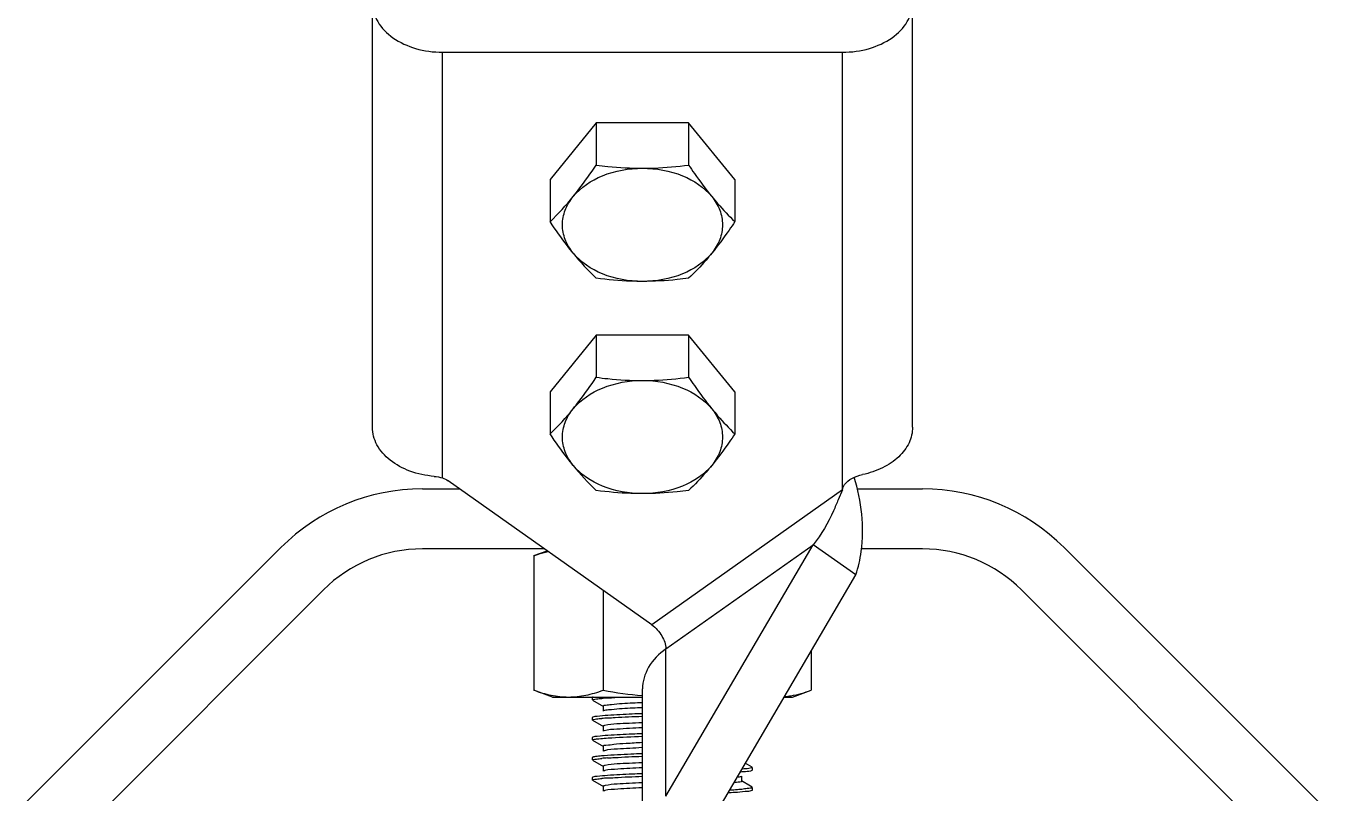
# Model space of a CAD drawing. Extents: x 1725261 to 1937680, y 860327 to 1571294.
# Drawn here: x 1850143 to 1851645, y 1211624 to 1212515 of the extents above; entities that cross this region are included whole.
import ezdxf

# ---------------------------------------------------------------- set-up
doc = ezdxf.new("R2010")
doc.units = 0
doc.header["$LTSCALE"] = 1000
doc.header["$MEASUREMENT"] = 0

msp = doc.modelspace()

# ---------------------------------------------------------------- linework, layer by layer
at = {"linetype": 'Continuous'}
for p, q in [((1850545.7, 1212048.9), (1850545.7, 1212617.6)), ((1851172.9, 1212048.9), (1851172.9, 1212617.6)), ((1850627, 1211989.9), (1850627, 1212484.2)), ((1850627, 1212484.2), (1851091.6, 1212484.2)), ((1851091.6, 1211976.1), (1851091.6, 1212484.2)), ((1850805.6, 1212402.1), (1850752, 1212336.4)), ((1850805.6, 1212402.1), (1850805.6, 1212353.2)), ((1850912.9, 1212402.1), (1850805.6, 1212402.1)), ((1850966.6, 1212336.4), (1850912.9, 1212402.1)), ((1850912.9, 1212402.1), (1850912.9, 1212353.2)), ((1850752, 1212336.4), (1850752, 1212287.5)), ((1850966.6, 1212336.4), (1850966.6, 1212287.5)), ((1850805.6, 1212155.6), (1850752, 1212089.9)), ((1850805.6, 1212155.6), (1850805.6, 1212106.8)), ((1850912.9, 1212155.6), (1850805.6, 1212155.6)), ((1850966.6, 1212089.9), (1850912.9, 1212155.6)), ((1850912.9, 1212155.6), (1850912.9, 1212106.8)), ((1850752, 1212089.9), (1850752, 1212041.1)), ((1850966.6, 1212089.9), (1850966.6, 1212041.1)), ((1850870.1, 1211819.5), (1850633.8, 1211986.6)), ((1850603.7, 1211977.2), (1850647, 1211977.2)), ((1851091.6, 1211976.1), (1850870.1, 1211819.5)), ((1851091.6, 1211976.1), (1851086.6, 1211964.5)), ((1851108.4, 1211977.2), (1851184.5, 1211977.2)), ((1850886.5, 1211620.3), (1851057.6, 1211912.4)), ((1850886.5, 1211791.4), (1851057.6, 1211912.4)), ((1851106.9, 1211877.6), (1851057.6, 1211912.4)), ((1850143.3, 1211613), (1850439.5, 1211909.2)), ((1850745.6, 1211907.5), (1850603.7, 1211907.5)), ((1850733.2, 1211899.7), (1850748.7, 1211905.3)), ((1850733.2, 1211899.7), (1850733.2, 1211743.5)), ((1851184.5, 1211907.5), (1851113.4, 1211907.5)), ((1851348.8, 1211909.2), (1851645, 1211613)), ((1850935.8, 1211585.5), (1851106.9, 1211877.6)), ((1850488.7, 1211859.9), (1850192.5, 1211563.7)), ((1850813.7, 1211859.4), (1850813.7, 1211743.5)), ((1851595.7, 1211563.7), (1851299.5, 1211859.9)), ((1850886.5, 1211620.3), (1850886.5, 1211791.4)), ((1851055.1, 1211789.2), (1851055.1, 1211743.5)), ((1850754.7, 1211735.6), (1850733.2, 1211743.5)), ((1850754.7, 1211735.6), (1850859.3, 1211735.6)), ((1850801.4, 1211735.3), (1850801.2, 1211735.1)), ((1850801.2, 1211732.2), (1850801.2, 1211735.1)), ((1850801.2, 1211732.2), (1850801.2, 1211735.1)), ((1850801.4, 1211731.9), (1850814, 1211724.6)), ((1850859.3, 1211138), (1850859.3, 1211745)), ((1851023.7, 1211735.6), (1851033.5, 1211735.6)), ((1851033.5, 1211735.6), (1851055.1, 1211743.5)), ((1850813.8, 1211724.9), (1850813.8, 1211719.1)), ((1850801.4, 1211712.1), (1850801.2, 1211711.8)), ((1850801.2, 1211708.9), (1850801.2, 1211711.8)), ((1850801.2, 1211708.9), (1850801.2, 1211711.8)), ((1850801.4, 1211708.7), (1850814, 1211701.4)), ((1850813.8, 1211701.7), (1850813.8, 1211695.9)), ((1850801.4, 1211688.9), (1850801.2, 1211688.6)), ((1850801.2, 1211685.7), (1850801.2, 1211688.6)), ((1850801.2, 1211685.7), (1850801.2, 1211688.6)), ((1850801.4, 1211685.5), (1850814, 1211678.2)), ((1850813.8, 1211678.5), (1850813.8, 1211672.6)), ((1850801.4, 1211665.6), (1850801.2, 1211665.4)), ((1850801.2, 1211662.5), (1850801.2, 1211665.4)), ((1850801.2, 1211662.5), (1850801.2, 1211665.4)), ((1850801.4, 1211662.2), (1850814, 1211654.9)), ((1850813.8, 1211655.2), (1850813.8, 1211649.4)), ((1850986.8, 1211654), (1850978.7, 1211658.7)), ((1850801.4, 1211642.4), (1850801.2, 1211642.2)), ((1850801.2, 1211639.2), (1850801.2, 1211642.2)), ((1850801.2, 1211639.2), (1850801.2, 1211642.2)), ((1850974.5, 1211637.8), (1850974.5, 1211643.6)), ((1850986.8, 1211650.6), (1850987.1, 1211650.9)), ((1850987.1, 1211650.9), (1850987.1, 1211653.8)), ((1850987.1, 1211650.9), (1850987.1, 1211653.8)), ((1850801.4, 1211639), (1850814, 1211631.7)), ((1850813.8, 1211632), (1850813.8, 1211626.2)), ((1850984.7, 1211632), (1850974.2, 1211638.1)), ((1850986.8, 1211630.8), (1850984.7, 1211632)), ((1850986.8, 1211627.4), (1850987.1, 1211627.6)), ((1850987.1, 1211627.6), (1850987.1, 1211630.5)), ((1850987.1, 1211627.6), (1850987.1, 1211630.5))]:
    msp.add_line(p, q, dxfattribs=at)
for centre, radius, start, end in [((1850519.4, 1212528.4), 334.9, 313.9914, 320.7735), ((1851038.2, 1212462.7), 334.9, 219.2265, 226.0086), ((1850519.4, 1212282), 334.9, 313.9914, 320.7735), ((1851038.2, 1212216.3), 334.9, 219.2265, 226.0086), ((1850603.7, 1211744.9), 232.3, 90, 135), ((1851184.5, 1211744.9), 232.3, 45, 90), ((1850603.7, 1211744.9), 162.6, 90, 135), ((1851184.5, 1211744.9), 162.6, 45, 90), ((1850845.6, 1211333.4), 401.9, 93.8134, 94.8058), ((1850846, 1211306.3), 405.8, 93.7866, 94.8061), ((1850845.3, 1211267.6), 398.1, 93.8422, 94.8039), ((1850845.4, 1211243.1), 399.3, 93.8324, 94.805), ((1850913.4, 1212460.1), 836.7, 273.1645, 273.8477), ((1850916.3, 1212416.7), 790.3, 273.2643, 273.8614), ((1850942.8, 1212026.9), 399.5, 273.8325, 274.8033)]:
    msp.add_arc(centre, radius, start, end, dxfattribs=at)
for points, knots in [([(1850545.7, 1212541.7), (1850545.7, 1212534.1), (1850550.6, 1212517.7), (1850569.6, 1212499), (1850596.2, 1212486.9), (1850616.5, 1212484.2), (1850627, 1212484.2)], [0, 0, 0, 0, 0.209473, 0.444657, 0.712023, 1, 1, 1, 1]), ([(1851091.6, 1212484.2), (1851102.1, 1212484.2), (1851122.4, 1212486.9), (1851149, 1212499), (1851168, 1212517.7), (1851172.9, 1212534.1), (1851172.9, 1212541.7)], [0, 0, 0, 0, 0.287977, 0.555343, 0.790527, 1, 1, 1, 1]), ([(1850778.8, 1212316.6), (1850781.1, 1212319.4), (1850790.5, 1212331.3), (1850799.2, 1212343.7), (1850805.6, 1212353.2)], [0, 0, 0, 0, 0.239452, 1, 1, 1, 1]), ([(1850778.8, 1212316.6), (1850787.6, 1212327.4), (1850813.6, 1212344.4), (1850843.5, 1212349.5), (1850859.3, 1212349.5)], [0, 0, 0, 0, 0.468341, 1, 1, 1, 1]), ([(1850805.6, 1212353.2), (1850810.1, 1212352.6), (1850827.9, 1212350.5), (1850845.8, 1212349.5), (1850859.3, 1212349.5)], [0, 0, 0, 0, 0.249182, 1, 1, 1, 1]), ([(1850859.3, 1212349.5), (1850863.8, 1212349.5), (1850881.7, 1212349.8), (1850899.6, 1212351.5), (1850912.9, 1212353.2)], [0, 0, 0, 0, 0.250767, 1, 1, 1, 1]), ([(1850859.3, 1212349.5), (1850875.1, 1212349.5), (1850905, 1212344.4), (1850931, 1212327.4), (1850939.8, 1212316.6)], [0, 0, 0, 0, 0.531659, 1, 1, 1, 1]), ([(1850912.9, 1212353.2), (1850915.1, 1212349.9), (1850923.7, 1212337.5), (1850932.7, 1212325.3), (1850939.8, 1212316.6)], [0, 0, 0, 0, 0.259411, 1, 1, 1, 1]), ([(1850778.8, 1212250.9), (1850774.9, 1212255.7), (1850768.7, 1212266.1), (1850765.2, 1212283.8), (1850768.7, 1212301.5), (1850774.9, 1212311.9), (1850778.8, 1212316.6)], [0, 0, 0, 0, 0.257487, 0.5, 0.742513, 1, 1, 1, 1]), ([(1850939.8, 1212316.6), (1850942, 1212313.9), (1850950.5, 1212303.8), (1850959.6, 1212294.2), (1850966.6, 1212287.5)], [0, 0, 0, 0, 0.264209, 1, 1, 1, 1]), ([(1850939.8, 1212316.6), (1850943.6, 1212311.9), (1850949.9, 1212301.5), (1850953.3, 1212283.8), (1850949.9, 1212266.1), (1850943.6, 1212255.7), (1850939.8, 1212250.9)], [0, 0, 0, 0, 0.257487, 0.5, 0.742513, 1, 1, 1, 1]), ([(1850778.8, 1212250.9), (1850776.5, 1212253.7), (1850767.1, 1212265.6), (1850758.4, 1212278), (1850752, 1212287.5)], [0, 0, 0, 0, 0.239452, 1, 1, 1, 1]), ([(1850966.6, 1212287.5), (1850964.4, 1212284.2), (1850955.9, 1212271.8), (1850946.8, 1212259.6), (1850939.8, 1212250.9)], [0, 0, 0, 0, 0.259411, 1, 1, 1, 1]), ([(1850859.3, 1212218.1), (1850843.5, 1212218.1), (1850813.6, 1212223.2), (1850787.6, 1212240.2), (1850778.8, 1212250.9)], [0, 0, 0, 0, 0.531659, 1, 1, 1, 1]), ([(1850939.8, 1212250.9), (1850931, 1212240.2), (1850905, 1212223.2), (1850875.1, 1212218.1), (1850859.3, 1212218.1)], [0, 0, 0, 0, 0.468341, 1, 1, 1, 1]), ([(1850939.8, 1212250.9), (1850937.6, 1212248.2), (1850929.1, 1212238.1), (1850919.9, 1212228.5), (1850912.9, 1212221.8)], [0, 0, 0, 0, 0.264209, 1, 1, 1, 1]), ([(1850859.3, 1212218.1), (1850854.8, 1212218.1), (1850836.9, 1212218.4), (1850819, 1212220.1), (1850805.6, 1212221.8)], [0, 0, 0, 0, 0.250767, 1, 1, 1, 1]), ([(1850912.9, 1212221.8), (1850908.5, 1212221.2), (1850890.7, 1212219.1), (1850872.8, 1212218.1), (1850859.3, 1212218.1)], [0, 0, 0, 0, 0.249182, 1, 1, 1, 1]), ([(1850778.8, 1212070.2), (1850781.1, 1212073), (1850790.5, 1212084.9), (1850799.2, 1212097.2), (1850805.6, 1212106.8)], [0, 0, 0, 0, 0.239452, 1, 1, 1, 1]), ([(1850805.6, 1212106.8), (1850810.1, 1212106.2), (1850827.9, 1212104.1), (1850845.8, 1212103.1), (1850859.3, 1212103.1)], [0, 0, 0, 0, 0.249182, 1, 1, 1, 1]), ([(1850859.3, 1212103.1), (1850863.8, 1212103.1), (1850881.7, 1212103.4), (1850899.6, 1212105.1), (1850912.9, 1212106.8)], [0, 0, 0, 0, 0.250767, 1, 1, 1, 1]), ([(1850912.9, 1212106.8), (1850915.1, 1212103.5), (1850923.7, 1212091.1), (1850932.7, 1212078.9), (1850939.8, 1212070.2)], [0, 0, 0, 0, 0.259411, 1, 1, 1, 1]), ([(1850778.8, 1212070.2), (1850787.6, 1212081), (1850813.6, 1212097.9), (1850843.5, 1212103.1), (1850859.3, 1212103.1)], [0, 0, 0, 0, 0.468341, 1, 1, 1, 1]), ([(1850859.3, 1212103.1), (1850875.1, 1212103.1), (1850905, 1212097.9), (1850931, 1212081), (1850939.8, 1212070.2)], [0, 0, 0, 0, 0.531659, 1, 1, 1, 1]), ([(1850778.8, 1212004.5), (1850774.9, 1212009.3), (1850768.7, 1212019.6), (1850765.2, 1212037.4), (1850768.7, 1212055.1), (1850774.9, 1212065.5), (1850778.8, 1212070.2)], [0, 0, 0, 0, 0.257487, 0.5, 0.742513, 1, 1, 1, 1]), ([(1850939.8, 1212070.2), (1850942, 1212067.5), (1850950.5, 1212057.4), (1850959.6, 1212047.8), (1850966.6, 1212041.1)], [0, 0, 0, 0, 0.264209, 1, 1, 1, 1]), ([(1850939.8, 1212070.2), (1850943.6, 1212065.5), (1850949.9, 1212055.1), (1850953.3, 1212037.4), (1850949.9, 1212019.6), (1850943.6, 1212009.3), (1850939.8, 1212004.5)], [0, 0, 0, 0, 0.257487, 0.5, 0.742513, 1, 1, 1, 1]), ([(1850617.3, 1211991.8), (1850607.8, 1211992.6), (1850589.6, 1211996.4), (1850566.1, 1212008.9), (1850549.8, 1212026.8), (1850545.7, 1212041.8), (1850545.7, 1212048.9)], [0, 0, 0, 0, 0.28821, 0.553531, 0.788229, 1, 1, 1, 1]), ([(1851172.9, 1212048.9), (1851172.9, 1212042.7), (1851169.8, 1212029.6), (1851157, 1212013.1), (1851138, 1212000.5), (1851122.8, 1211995.5), (1851114.8, 1211993.8)], [0, 0, 0, 0, 0.215862, 0.450689, 0.713102, 1, 1, 1, 1]), ([(1850778.8, 1212004.5), (1850776.5, 1212007.3), (1850767.1, 1212019.2), (1850758.4, 1212031.5), (1850752, 1212041.1)], [0, 0, 0, 0, 0.239452, 1, 1, 1, 1]), ([(1850966.6, 1212041.1), (1850964.4, 1212037.8), (1850955.9, 1212025.4), (1850946.8, 1212013.2), (1850939.8, 1212004.5)], [0, 0, 0, 0, 0.259411, 1, 1, 1, 1]), ([(1850859.3, 1211971.7), (1850843.5, 1211971.7), (1850813.6, 1211976.8), (1850787.6, 1211993.8), (1850778.8, 1212004.5)], [0, 0, 0, 0, 0.531659, 1, 1, 1, 1]), ([(1850939.8, 1212004.5), (1850931, 1211993.8), (1850905, 1211976.8), (1850875.1, 1211971.7), (1850859.3, 1211971.7)], [0, 0, 0, 0, 0.468341, 1, 1, 1, 1]), ([(1850939.8, 1212004.5), (1850937.6, 1212001.8), (1850929.1, 1211991.7), (1850919.9, 1211982.1), (1850912.9, 1211975.4)], [0, 0, 0, 0, 0.264209, 1, 1, 1, 1]), ([(1851091.6, 1211976.1), (1851091.8, 1211978.3), (1851094.2, 1211984), (1851102.8, 1211990.3), (1851110.5, 1211992.9), (1851114.8, 1211993.8)], [0, 0, 0, 0, 0.208141, 0.577605, 1, 1, 1, 1]), ([(1851106.9, 1211877.6), (1851110, 1211886.3), (1851118.6, 1211923.6), (1851113.4, 1211963), (1851105.1, 1211990.7)], [0, 0, 0, 0, 0.242556, 1, 1, 1, 1]), ([(1850859.3, 1211971.7), (1850854.8, 1211971.7), (1850836.9, 1211972), (1850819, 1211973.6), (1850805.6, 1211975.4)], [0, 0, 0, 0, 0.250767, 1, 1, 1, 1]), ([(1850912.9, 1211975.4), (1850908.5, 1211974.8), (1850890.7, 1211972.7), (1850872.8, 1211971.7), (1850859.3, 1211971.7)], [0, 0, 0, 0, 0.249182, 1, 1, 1, 1]), ([(1851086.6, 1211964.5), (1851084.8, 1211960.3), (1851077, 1211942), (1851067.3, 1211924.3), (1851057.6, 1211912.4)], [0, 0, 0, 0, 0.231709, 1, 1, 1, 1]), ([(1850733.2, 1211899.7), (1850734.5, 1211900.2), (1850739.9, 1211902.1), (1850745.5, 1211903.7), (1850749.6, 1211904.6)], [0, 0, 0, 0, 0.252515, 1, 1, 1, 1]), ([(1850870.1, 1211819.5), (1850874.8, 1211816.1), (1850882.1, 1211807.5), (1850886.5, 1211796.7), (1850886.5, 1211791.4)], [0, 0, 0, 0, 0.525314, 1, 1, 1, 1]), ([(1850886.5, 1211791.4), (1850878.5, 1211785.8), (1850864.9, 1211772.4), (1850859.3, 1211753.7), (1850859.3, 1211745)], [0, 0, 0, 0, 0.528923, 1, 1, 1, 1]), ([(1850733.2, 1211743.5), (1850739.7, 1211741.1), (1850752.9, 1211737.1), (1850766.6, 1211735.6), (1850773.4, 1211735.6)], [0, 0, 0, 0, 0.506411, 1, 1, 1, 1]), ([(1850773.4, 1211735.6), (1850780.2, 1211735.6), (1850793.9, 1211737.1), (1850807.1, 1211741.1), (1850813.7, 1211743.5)], [0, 0, 0, 0, 0.493589, 1, 1, 1, 1]), ([(1850801.2, 1211732.2), (1850801.2, 1211732.6), (1850803.4, 1211732.9), (1850804.6, 1211733.2), (1850805.7, 1211733.3)], [0, 0, 0, 0, 0.271556, 1, 1, 1, 1]), ([(1850802.1, 1211735.6), (1850802, 1211735.6), (1850801.8, 1211735.5), (1850801.5, 1211735.4), (1850801.4, 1211735.3)], [0, 0, 0, 0, 0.575094, 1, 1, 1, 1]), ([(1850818.9, 1211734.5), (1850820.3, 1211734.6), (1850826.8, 1211735), (1850833.4, 1211735.4), (1850838.4, 1211735.6)], [0, 0, 0, 0, 0.220803, 1, 1, 1, 1]), ([(1851024, 1211736), (1851026.6, 1211736.3), (1851037.2, 1211737.7), (1851047.5, 1211740.7), (1851055.1, 1211743.5)], [0, 0, 0, 0, 0.246296, 1, 1, 1, 1]), ([(1850823.2, 1211726.7), (1850820.8, 1211726.5), (1850818.6, 1211725.8), (1850813.8, 1211725.8), (1850813.8, 1211724.9)], [0, 0, 0, 0, 0.734942, 1, 1, 1, 1]), ([(1850823.2, 1211720.9), (1850822, 1211720.8), (1850819, 1211720.4), (1850815.7, 1211720.4), (1850814, 1211719.4)], [0, 0, 0, 0, 0.376921, 1, 1, 1, 1]), ([(1850858.9, 1211716.2), (1850855.1, 1211716.1), (1850841.7, 1211715.5), (1850828.4, 1211714.8), (1850818.9, 1211714.2)], [0, 0, 0, 0, 0.288536, 1, 1, 1, 1]), ([(1850858.9, 1211729), (1850855.3, 1211728.9), (1850843.4, 1211728.2), (1850831.4, 1211727.5), (1850823.2, 1211726.7)], [0, 0, 0, 0, 0.30396, 1, 1, 1, 1]), ([(1850858.9, 1211723.2), (1850855.3, 1211723.1), (1850843.4, 1211722.4), (1850831.4, 1211721.7), (1850823.2, 1211720.9)], [0, 0, 0, 0, 0.30396, 1, 1, 1, 1]), ([(1850801.2, 1211708.9), (1850801.2, 1211709.4), (1850803.5, 1211709.6), (1850804.6, 1211710), (1850805.7, 1211710.1)], [0, 0, 0, 0, 0.271401, 1, 1, 1, 1]), ([(1850818.9, 1211714.2), (1850814.9, 1211713.9), (1850809.2, 1211713.1), (1850803, 1211713), (1850801.4, 1211712.1)], [0, 0, 0, 0, 0.690495, 1, 1, 1, 1]), ([(1850815.7, 1211702.5), (1850815.2, 1211702.4), (1850814.7, 1211702.3), (1850813.8, 1211701.9), (1850813.8, 1211701.7)], [0, 0, 0, 0, 0.704936, 1, 1, 1, 1]), ([(1850858.9, 1211700), (1850849.1, 1211699.5), (1850834.5, 1211698.3), (1850819.6, 1211697.8), (1850814.8, 1211696.5)], [0, 0, 0, 0, 0.662973, 1, 1, 1, 1]), ([(1850858.9, 1211705.8), (1850853.8, 1211705.6), (1850839.5, 1211704.6), (1850824.9, 1211704.4), (1850815.7, 1211702.5)], [0, 0, 0, 0, 0.350691, 1, 1, 1, 1]), ([(1850819.2, 1211711.3), (1850821.9, 1211711.5), (1850835.2, 1211712.3), (1850848.4, 1211712.9), (1850858.9, 1211713.3)], [0, 0, 0, 0, 0.207236, 1, 1, 1, 1]), ([(1850801.2, 1211685.7), (1850801.2, 1211686), (1850802.9, 1211686.4), (1850803.8, 1211686.6), (1850804.7, 1211686.7)], [0, 0, 0, 0, 0.275887, 1, 1, 1, 1]), ([(1850819.2, 1211691), (1850815, 1211690.7), (1850809.3, 1211689.9), (1850803, 1211689.8), (1850801.4, 1211688.9)], [0, 0, 0, 0, 0.690745, 1, 1, 1, 1]), ([(1850804.7, 1211686.7), (1850805.4, 1211686.8), (1850808.8, 1211687.3), (1850812.2, 1211687.5), (1850814.9, 1211687.7)], [0, 0, 0, 0, 0.19121, 1, 1, 1, 1]), ([(1850814.8, 1211696.5), (1850814.7, 1211696.4), (1850814.4, 1211696.3), (1850814.1, 1211696.2), (1850814, 1211696.2)], [0, 0, 0, 0, 0.573187, 1, 1, 1, 1]), ([(1850814.9, 1211687.7), (1850817.8, 1211688), (1850832.5, 1211688.9), (1850847.2, 1211689.6), (1850859, 1211690.1)], [0, 0, 0, 0, 0.196383, 1, 1, 1, 1]), ([(1850858.9, 1211693), (1850855.1, 1211692.8), (1850841.8, 1211692.2), (1850828.6, 1211691.6), (1850819.2, 1211691)], [0, 0, 0, 0, 0.288055, 1, 1, 1, 1]), ([(1850858.8, 1211682.6), (1850852.6, 1211682.3), (1850842, 1211681.5), (1850826.9, 1211681.1), (1850820.1, 1211679.3), (1850813.8, 1211679.5), (1850813.8, 1211678.5)], [0, 0, 0, 0, 0.409, 0.726331, 0.927829, 1, 1, 1, 1]), ([(1850815.1, 1211673.3), (1850814.9, 1211673.3), (1850814.5, 1211673.2), (1850814.2, 1211673), (1850814, 1211672.9)], [0, 0, 0, 0, 0.585747, 1, 1, 1, 1]), ([(1850858.8, 1211676.8), (1850849.2, 1211676.3), (1850834.7, 1211675.2), (1850820, 1211674.6), (1850815.1, 1211673.3)], [0, 0, 0, 0, 0.656169, 1, 1, 1, 1]), ([(1850801.2, 1211662.5), (1850801.2, 1211662.9), (1850803.4, 1211663.2), (1850804.5, 1211663.5), (1850805.7, 1211663.6)], [0, 0, 0, 0, 0.271616, 1, 1, 1, 1]), ([(1850804.7, 1211666.4), (1850804, 1211666.3), (1850802.9, 1211666.1), (1850801.8, 1211665.8), (1850801.4, 1211665.6)], [0, 0, 0, 0, 0.640091, 1, 1, 1, 1]), ([(1850814.9, 1211667.4), (1850813.9, 1211667.3), (1850810.5, 1211667.1), (1850807.1, 1211666.7), (1850804.7, 1211666.4)], [0, 0, 0, 0, 0.30771, 1, 1, 1, 1]), ([(1850815.8, 1211656.1), (1850815.3, 1211656), (1850814.7, 1211655.8), (1850813.8, 1211655.4), (1850813.8, 1211655.2)], [0, 0, 0, 0, 0.706178, 1, 1, 1, 1]), ([(1850859, 1211669.8), (1850854.6, 1211669.6), (1850839.9, 1211668.9), (1850825.2, 1211668.2), (1850814.9, 1211667.4)], [0, 0, 0, 0, 0.297382, 1, 1, 1, 1]), ([(1850858.8, 1211659.3), (1850853.8, 1211659.1), (1850839.5, 1211658.2), (1850825, 1211657.9), (1850815.8, 1211656.1)], [0, 0, 0, 0, 0.349431, 1, 1, 1, 1]), ([(1850818.7, 1211664.8), (1850821.4, 1211665), (1850834.9, 1211665.8), (1850848.3, 1211666.4), (1850859, 1211666.9)], [0, 0, 0, 0, 0.206065, 1, 1, 1, 1]), ([(1850801.2, 1211639.2), (1850801.2, 1211639.7), (1850803.4, 1211639.9), (1850804.5, 1211640.2), (1850805.7, 1211640.4)], [0, 0, 0, 0, 0.271628, 1, 1, 1, 1]), ([(1850818.7, 1211644.5), (1850814.7, 1211644.2), (1850809.1, 1211643.4), (1850803, 1211643.3), (1850801.4, 1211642.4)], [0, 0, 0, 0, 0.690212, 1, 1, 1, 1]), ([(1850815.4, 1211650.2), (1850815.1, 1211650.1), (1850814.7, 1211650), (1850814.2, 1211649.8), (1850814, 1211649.7)], [0, 0, 0, 0, 0.596703, 1, 1, 1, 1]), ([(1850858.8, 1211653.5), (1850849.4, 1211653.1), (1850834.9, 1211652), (1850820.3, 1211651.3), (1850815.4, 1211650.2)], [0, 0, 0, 0, 0.649558, 1, 1, 1, 1]), ([(1850859, 1211646.5), (1850855.1, 1211646.4), (1850841.6, 1211645.8), (1850828.2, 1211645.1), (1850818.7, 1211644.5)], [0, 0, 0, 0, 0.289063, 1, 1, 1, 1]), ([(1850818.7, 1211641.6), (1850821.5, 1211641.7), (1850834.9, 1211642.6), (1850848.3, 1211643.2), (1850859, 1211643.6)], [0, 0, 0, 0, 0.206277, 1, 1, 1, 1]), ([(1850974.2, 1211643.3), (1850973.8, 1211643.1), (1850972.4, 1211642.8), (1850971.1, 1211642.5), (1850970.2, 1211642.4)], [0, 0, 0, 0, 0.35782, 1, 1, 1, 1]), ([(1850973.6, 1211648.8), (1850975.3, 1211649), (1850979.7, 1211649.5), (1850984.5, 1211649.3), (1850986.8, 1211650.6)], [0, 0, 0, 0, 0.387145, 1, 1, 1, 1]), ([(1850987.1, 1211653.8), (1850987.1, 1211653.3), (1850984.8, 1211653.1), (1850983.7, 1211652.8), (1850982.6, 1211652.6)], [0, 0, 0, 0, 0.271584, 1, 1, 1, 1]), ([(1850815.9, 1211632.8), (1850815.4, 1211632.7), (1850814.8, 1211632.6), (1850813.8, 1211632.2), (1850813.8, 1211632)], [0, 0, 0, 0, 0.707247, 1, 1, 1, 1]), ([(1850815.4, 1211626.9), (1850815.1, 1211626.9), (1850814.7, 1211626.7), (1850814.2, 1211626.6), (1850814, 1211626.5)], [0, 0, 0, 0, 0.597162, 1, 1, 1, 1]), ([(1850858.7, 1211630.3), (1850849.4, 1211629.8), (1850834.9, 1211628.8), (1850820.4, 1211628.1), (1850815.4, 1211626.9)], [0, 0, 0, 0, 0.649158, 1, 1, 1, 1]), ([(1850858.7, 1211636.1), (1850853.8, 1211635.9), (1850839.5, 1211634.9), (1850825.1, 1211634.7), (1850815.9, 1211632.8)], [0, 0, 0, 0, 0.348434, 1, 1, 1, 1]), ([(1850974.5, 1211637.8), (1850974.5, 1211637), (1850969.8, 1211636.9), (1850967.7, 1211636.2), (1850965.5, 1211636)], [0, 0, 0, 0, 0.265324, 1, 1, 1, 1]), ([(1850969.5, 1211625.3), (1850973.5, 1211625.6), (1850979.1, 1211626.4), (1850985.3, 1211626.5), (1850986.8, 1211627.4)], [0, 0, 0, 0, 0.690319, 1, 1, 1, 1]), ([(1850987.1, 1211630.5), (1850987.1, 1211630.1), (1850984.8, 1211629.8), (1850983.7, 1211629.5), (1850982.6, 1211629.4)], [0, 0, 0, 0, 0.271518, 1, 1, 1, 1])]:
    msp.add_open_spline(points, degree=3, knots=knots, dxfattribs=at)
for points in [[(1850617.3, 1211991.8), (1850620.6, 1211991.5), (1850623.9, 1211990.9), (1850627, 1211989.9)], [(1850627, 1211989.9), (1850629.4, 1211989.1), (1850631.7, 1211988), (1850633.8, 1211986.6)], [(1850805.7, 1211733.3), (1850807.8, 1211733.6), (1850809.9, 1211733.8), (1850812, 1211734)], [(1850813.7, 1211743.5), (1850828.8, 1211740.7), (1850844, 1211738.5), (1850859.3, 1211737.2)], [(1850805.7, 1211710.1), (1850807.8, 1211710.4), (1850809.9, 1211710.6), (1850812, 1211710.7)], [(1850805.7, 1211663.6), (1850807.8, 1211663.9), (1850809.9, 1211664.1), (1850812, 1211664.3)], [(1850805.7, 1211640.4), (1850807.8, 1211640.7), (1850809.9, 1211640.9), (1850812, 1211641)], [(1850982.6, 1211652.6), (1850980.3, 1211652.3), (1850978, 1211652.1), (1850975.6, 1211651.9)], [(1850982.6, 1211629.4), (1850980.5, 1211629.1), (1850978.4, 1211628.9), (1850976.3, 1211628.7)]]:
    msp.add_open_spline(points, degree=3, dxfattribs=at)

doc.saveas('drawing.dxf')
